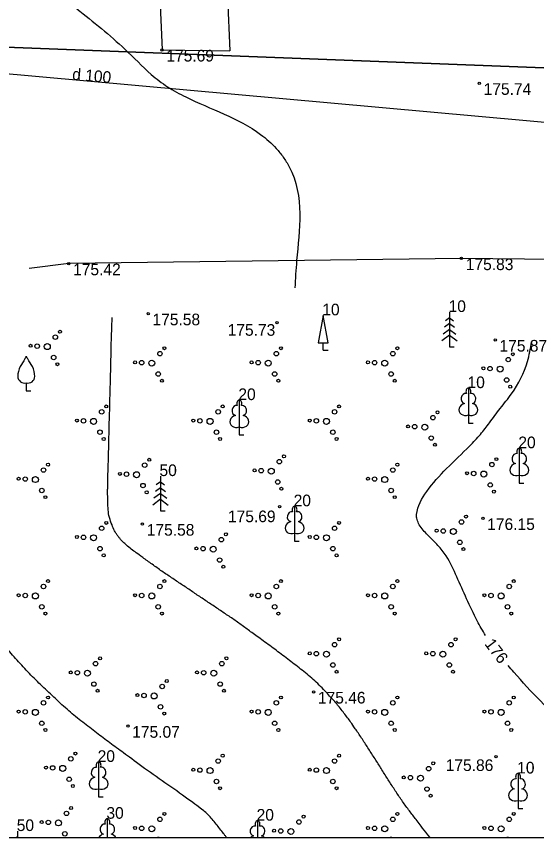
# Model space of a CAD drawing. Extents: x 634773 to 634970, y 304157 to 304297.
# Drawn here: x 634836.69 to 634859.02, y 304192.12 to 304227.39 of the extents above; entities that cross this region are included whole.
import ezdxf

# ---------------------------------------------------------------- set-up
doc = ezdxf.new("R2010")
doc.units = 0
for name, color, linetype in [('BUVE_BDET_####_####_#', 7, 'Continuous'), ('RAMI_PLAN_####_TKST_#', 7, 'Continuous'), ('RELJ_AATZ_####_TKST_#', 7, 'Continuous'), ('RELJ_ELEM_####_####_#', 7, 'Continuous'), ('RELJ_HORZ_####_TKST_#', 7, 'Continuous'), ('RELJ_HORZ_PAMT_####_#', 7, 'Continuous'), ('RELJ_HORZ_RESN_####_#', 7, 'Continuous'), ('ROBZ_UZMR_####_####_#', 7, 'Continuous'), ('TERT_DIAM_####_TKST_#', 7, 'Continuous'), ('TERT_ELEM_####_####_#', 7, 'Continuous'), ('TERT_KONT_####_####_#', 7, 'Continuous'), ('UDTK_VADP_UDEN_####_#', 7, 'Continuous'), ('UDTK_VADP_UDEN_TKST_#', 7, 'Continuous')]:
    doc.layers.add(name, color=color, linetype=linetype)

msp = doc.modelspace()

# ---------------------------------------------------------------- linework, layer by layer
at = {"layer": 'BUVE_BDET_####_####_#'}
for p, q in [((634842.815, 304228.926), (634842.938, 304225.956)), ((634845.727, 304228.882), (634845.85, 304225.912)), ((634842.938, 304225.956), (634845.85, 304225.912))]:
    msp.add_line(p, q, dxfattribs=at)
at = {"layer": 'RAMI_PLAN_####_TKST_#'}
msp.add_line((634784.255, 304192.122), (634892.196, 304192.122), dxfattribs=at)
at = {"layer": 'RELJ_ELEM_####_####_#'}
for centre in [(634842.938, 304225.956), (634856.563, 304224.524), (634855.796, 304216.996), (634838.935, 304216.776), (634842.344, 304214.627), (634847.882, 304214.236), (634857.245, 304213.498), (634847.984, 304206.333), (634842.098, 304205.59), (634856.716, 304205.836), (634849.447, 304198.381), (634841.473, 304196.911), (634857.282, 304195.593)]:
    msp.add_circle(centre, 0.05, dxfattribs=at)
at = {"layer": 'RELJ_HORZ_PAMT_####_#'}
msp.add_spline([(634839.281, 304227.721), (634841.35, 304225.979), (634842.479, 304224.904), (634843.178, 304224.368), (634843.954, 304223.937), (634845.605, 304223.201), (634847.174, 304222.325), (634847.846, 304221.718), (634848.14, 304221.352), (634848.275, 304221.151), (634848.401, 304220.937), (634848.854, 304218.922), (634848.719, 304216.904), (634848.643, 304215.731)], degree=3, dxfattribs=at)
for points in [[(634845.712, 304192.122), (634845.684, 304192.16), (634845.655, 304192.197), (634845.627, 304192.234), (634845.466, 304192.445), (634845.304, 304192.654), (634845.133, 304192.859), (634844.965, 304193.062), (634844.771, 304193.243), (634844.56, 304193.4), (634843.572, 304194.132), (634842.558, 304194.822), (634841.57, 304195.55), (634840.991, 304195.977), (634840.412, 304196.403), (634839.84, 304196.84), (634839.223, 304197.311), (634838.64, 304197.821), (634838.077, 304198.357), (634837.513, 304198.893), (634836.974, 304199.45), (634836.461, 304200.034), (634835.947, 304200.62), (634835.442, 304201.212), (634834.947, 304201.814), (634834.453, 304202.417), (634833.974, 304203.029), (634833.49, 304203.64), (634833.37, 304203.792), (634833.196, 304203.919), (634833.15, 304204.11), (634833.122, 304204.229), (634833.128, 304204.35), (634833.12, 304204.47), (634833.107, 304204.667), (634833.091, 304204.864), (634833.081, 304205.061), (634833.07, 304205.264), (634833.069, 304205.468), (634833.077, 304205.671), (634833.092, 304206.092), (634833.114, 304206.513), (634833.14, 304206.934), (634833.193, 304207.788), (634833.266, 304208.639), (634833.319, 304209.494), (634833.331, 304209.691), (634833.335, 304209.888), (634833.336, 304210.085), (634833.337, 304210.282), (634833.326, 304210.478), (634833.311, 304210.675), (634833.295, 304210.873), (634833.268, 304211.069), (634833.239, 304211.265), (634833.209, 304211.464), (634833.165, 304211.659), (634833.115, 304211.855), (634833.023, 304212.215), (634832.889, 304212.557), (634832.69, 304212.881), (634832.494, 304213.199), (634832.266, 304213.483), (634831.99, 304213.72), (634831.189, 304214.409), (634830.387, 304215.098), (634829.586, 304215.788)], [(634854.451, 304192.122), (634854.178, 304192.469), (634853.907, 304192.818), (634853.64, 304193.17), (634853.338, 304193.568), (634853.055, 304193.978), (634852.784, 304194.397), (634852.512, 304194.817), (634852.253, 304195.244), (634851.983, 304195.664), (634851.712, 304196.085), (634851.439, 304196.503), (634851.158, 304196.917), (634851.018, 304197.124), (634850.864, 304197.322), (634850.712, 304197.521), (634850.559, 304197.72), (634850.401, 304197.914), (634850.23, 304198.1), (634849.755, 304198.618), (634849.239, 304199.093), (634848.684, 304199.521), (634848.128, 304199.95), (634847.569, 304200.37), (634847, 304200.78), (634846.589, 304201.076), (634846.183, 304201.378), (634845.764, 304201.661), (634845.346, 304201.943), (634844.927, 304202.225), (634844.507, 304202.506), (634844.088, 304202.788), (634843.667, 304203.069), (634843.247, 304203.351), (634842.825, 304203.635), (634842.414, 304203.934), (634842, 304204.23), (634841.778, 304204.388), (634841.564, 304204.556), (634841.355, 304204.733), (634841.251, 304204.821), (634841.162, 304204.923), (634841.078, 304205.031), (634841.035, 304205.085), (634840.997, 304205.142), (634840.96, 304205.201), (634840.922, 304205.262), (634840.888, 304205.323), (634840.86, 304205.39), (634840.726, 304205.707), (634840.631, 304206.033), (634840.618, 304206.37), (634840.606, 304206.7), (634840.602, 304207.03), (634840.61, 304207.36), (634840.671, 304209.725), (634840.731, 304212.09), (634840.792, 304214.455)]]:
    msp.add_open_spline(points, degree=3, dxfattribs=at)
at = {"layer": 'RELJ_HORZ_RESN_####_#'}
for points in [[(634856.834, 304200.802), (634856.471, 304201.433), (634856.018, 304202.378), (634855.594, 304203.324), (634855.14, 304204.22), (634854.785, 304204.671), (634854.346, 304205.118), (634853.987, 304205.561), (634853.888, 304205.781), (634853.867, 304205.891), (634853.866, 304205.945), (634853.87, 304206), (634854.307, 304206.992), (634855.159, 304207.971), (634856.15, 304208.949), (634856.61, 304209.442), (634857, 304209.94), (634857.223, 304210.247), (634857.462, 304210.556), (634857.945, 304211.185), (634858.63, 304212.57), (634858.81, 304213.41)], [(634862.408, 304192.122), (634862.408, 304192.201), (634862.393, 304192.743), (634862.355, 304193.284), (634862.174, 304194.356), (634862.025, 304194.89), (634861.933, 304195.155), (634861.883, 304195.288), (634861.83, 304195.42), (634861.708, 304195.542), (634861.63, 304195.587), (634861.56, 304195.64), (634860.969, 304196.225), (634860.372, 304196.808), (634859.186, 304197.989), (634858.05, 304199.221), (634857.796, 304199.52)]]:
    msp.add_spline(points, degree=3, dxfattribs=at)
at = {"layer": 'ROBZ_UZMR_####_####_#'}
msp.add_line((634805.012, 304192.122), (634873.845, 304192.122), dxfattribs=at)
for points in [[(634805.012, 304192.122), (634804.857, 304192.473), (634803.431, 304227.331), (634882.44, 304224.3), (634887.571, 304242.944), (634880.91, 304253.147), (634868.294, 304256.336), (634802.21, 304259.044), (634784.255, 304251.074)], [(634873.845, 304192.122), (634882.44, 304224.3), (634803.431, 304227.331), (634804.857, 304192.473), (634805.012, 304192.122)]]:
    msp.add_lwpolyline(points, dxfattribs=at)
at = {"layer": 'TERT_ELEM_####_####_#'}
for p, q in [((634855.283, 304214.447), (634855.107, 304214.319)), ((634855.283, 304214.697), (634855.283, 304213.197)), ((634855.283, 304214.447), (634855.457, 304214.319)), ((634855.283, 304214.197), (634855.067, 304214.039)), ((634855.283, 304214.197), (634855.499, 304214.039)), ((634855.283, 304213.697), (634854.951, 304213.453)), ((634855.283, 304213.947), (634855.005, 304213.743)), ((634855.283, 304213.947), (634855.561, 304213.743)), ((634855.283, 304213.697), (634855.617, 304213.453)), ((634849.859, 304213.054), (634849.859, 304213.374)), ((634849.859, 304213.054), (634850.069, 304213.054)), ((634855.283, 304213.197), (634855.483, 304213.197)), ((634837.11, 304211.657), (634837.11, 304211.305)), ((634837.11, 304211.305), (634837.31, 304211.305)), ((634856.096, 304210.276), (634856.096, 304209.929)), ((634856.096, 304209.929), (634856.296, 304209.929)), ((634846.256, 304209.762), (634846.256, 304209.415)), ((634846.256, 304209.415), (634846.456, 304209.415)), ((634858.278, 304207.693), (634858.278, 304207.346)), ((634842.87, 304207.401), (634842.694, 304207.273)), ((634842.87, 304207.651), (634842.87, 304206.151)), ((634842.87, 304207.401), (634843.044, 304207.273)), ((634858.278, 304207.346), (634858.478, 304207.346)), ((634842.87, 304207.151), (634842.654, 304206.993)), ((634842.87, 304207.151), (634843.086, 304206.993)), ((634842.87, 304206.651), (634842.538, 304206.407)), ((634842.87, 304206.901), (634842.592, 304206.697)), ((634842.87, 304206.901), (634843.148, 304206.697)), ((634842.87, 304206.651), (634843.204, 304206.407)), ((634842.87, 304206.151), (634843.07, 304206.151)), ((634848.63, 304205.199), (634848.63, 304204.852)), ((634848.63, 304204.852), (634848.83, 304204.852)), ((634840.214, 304194.219), (634840.214, 304193.872)), ((634840.214, 304193.872), (634840.414, 304193.872)), ((634858.228, 304193.722), (634858.228, 304193.375)), ((634858.228, 304193.375), (634858.428, 304193.375)), ((634840.59, 304192.931), (634840.59, 304192.122)), ((634840.68, 304192.699), (634840.679, 304192.7)), ((634847.039, 304192.85), (634847.039, 304192.122)), ((634847.129, 304192.618), (634847.128, 304192.619)), ((634836.74, 304192.404), (634836.74, 304192.122)), ((634836.74, 304192.154), (634836.697, 304192.122)), ((634836.74, 304192.154), (634836.783, 304192.122)), ((634840.59, 304192.122), (634840.958, 304192.122)), ((634842.741, 304192.122), (634842.812, 304192.122)), ((634847.039, 304192.122), (634847.337, 304192.122)), ((634852.741, 304192.122), (634852.812, 304192.122)), ((634857.741, 304192.122), (634857.812, 304192.122))]:
    msp.add_line(p, q, dxfattribs=at)
msp.add_lwpolyline([(634849.649, 304213.374), (634850.069, 304213.374), (634849.859, 304214.554)], close=True, dxfattribs=at)
for points in [[(634856.096, 304211.429), (634856.096, 304210.276)], [(634846.256, 304210.915), (634846.256, 304209.762)], [(634856.186, 304211.197), (634856.185, 304211.198)], [(634846.346, 304210.683), (634846.345, 304210.684)], [(634858.278, 304208.846), (634858.278, 304207.693)], [(634858.368, 304208.614), (634858.367, 304208.615)], [(634848.63, 304206.352), (634848.63, 304205.199)], [(634848.72, 304206.12), (634848.719, 304206.121)], [(634840.214, 304195.372), (634840.214, 304194.219)], [(634840.304, 304195.14), (634840.303, 304195.141)], [(634858.228, 304194.875), (634858.228, 304193.722)], [(634858.318, 304194.643), (634858.317, 304194.644)]]:
    msp.add_lwpolyline(points, dxfattribs=at)
for centre, radius in [((634838.359, 304213.618), 0.096), ((634838.556, 304213.85), 0.064), ((634837.578, 304213.231), 0.096), ((634838.012, 304213.211), 0.128), ((634837.293, 304213.245), 0.064), ((634842.848, 304212.908), 0.096), ((634843.044, 304213.139), 0.064), ((634847.848, 304212.908), 0.096), ((634848.044, 304213.139), 0.064), ((634852.848, 304212.908), 0.096), ((634853.044, 304213.139), 0.064), ((634838.288, 304212.744), 0.096), ((634842.066, 304212.521), 0.096), ((634842.5, 304212.5), 0.128), ((634847.066, 304212.521), 0.096), ((634847.5, 304212.5), 0.128), ((634852.066, 304212.521), 0.096), ((634852.5, 304212.5), 0.128), ((634857.806, 304212.653), 0.096), ((634858.002, 304212.884), 0.064), ((634838.446, 304212.454), 0.064), ((634841.782, 304212.534), 0.064), ((634846.782, 304212.534), 0.064), ((634851.782, 304212.534), 0.064), ((634856.74, 304212.279), 0.064), ((634857.024, 304212.266), 0.096), ((634857.458, 304212.245), 0.128), ((634842.776, 304212.033), 0.096), ((634847.776, 304212.033), 0.096), ((634852.776, 304212.033), 0.096), ((634842.934, 304211.744), 0.064), ((634847.934, 304211.744), 0.064), ((634852.934, 304211.744), 0.064), ((634857.735, 304211.778), 0.096), ((634857.892, 304211.489), 0.064), ((634840.348, 304210.408), 0.096), ((634840.544, 304210.639), 0.064), ((634845.348, 304210.408), 0.096), ((634845.544, 304210.639), 0.064), ((634850.348, 304210.408), 0.096), ((634850.544, 304210.639), 0.064), ((634854.57, 304210.157), 0.096), ((634854.767, 304210.388), 0.064), ((634839.282, 304210.034), 0.064), ((634839.566, 304210.021), 0.096), ((634840, 304210), 0.128), ((634844.282, 304210.034), 0.064), ((634844.566, 304210.021), 0.096), ((634845, 304210), 0.128), ((634849.282, 304210.034), 0.064), ((634849.566, 304210.021), 0.096), ((634850, 304210), 0.128), ((634853.504, 304209.783), 0.064), ((634853.789, 304209.77), 0.096), ((634854.223, 304209.749), 0.128), ((634840.276, 304209.533), 0.096), ((634845.276, 304209.533), 0.096), ((634850.276, 304209.533), 0.096), ((634840.434, 304209.244), 0.064), ((634845.434, 304209.244), 0.064), ((634850.434, 304209.244), 0.064), ((634854.499, 304209.282), 0.096), ((634854.657, 304208.993), 0.064), ((634842.39, 304208.348), 0.064), ((634848.174, 304208.5), 0.064), ((634857.3, 304208.376), 0.064), ((634838.044, 304208.139), 0.064), ((634842.194, 304208.117), 0.096), ((634847.978, 304208.268), 0.096), ((634853.044, 304208.139), 0.064), ((634857.104, 304208.144), 0.096), ((634837.848, 304207.908), 0.096), ((634841.128, 304207.743), 0.064), ((634841.412, 304207.73), 0.096), ((634841.846, 304207.709), 0.128), ((634846.912, 304207.895), 0.064), ((634847.196, 304207.881), 0.096), ((634847.63, 304207.86), 0.128), ((634852.848, 304207.908), 0.096), ((634856.038, 304207.771), 0.064), ((634856.322, 304207.758), 0.096), ((634856.756, 304207.737), 0.128), ((634836.782, 304207.534), 0.064), ((634837.066, 304207.521), 0.096), ((634837.5, 304207.5), 0.128), ((634842.122, 304207.242), 0.096), ((634847.907, 304207.393), 0.096), ((634851.782, 304207.534), 0.064), ((634852.066, 304207.521), 0.096), ((634852.5, 304207.5), 0.128), ((634857.033, 304207.27), 0.096), ((634837.776, 304207.033), 0.096), ((634842.28, 304206.953), 0.064), ((634848.064, 304207.104), 0.064), ((634852.776, 304207.033), 0.096), ((634857.19, 304206.981), 0.064), ((634837.934, 304206.744), 0.064), ((634852.934, 304206.744), 0.064), ((634855.993, 304205.909), 0.064), ((634840.544, 304205.639), 0.064), ((634850.544, 304205.639), 0.064), ((634855.797, 304205.677), 0.096), ((634840.348, 304205.408), 0.096), ((634845.68, 304205.148), 0.064), ((634850.348, 304205.408), 0.096), ((634854.731, 304205.304), 0.064), ((634855.015, 304205.29), 0.096), ((634855.449, 304205.269), 0.128), ((634839.282, 304205.034), 0.064), ((634839.566, 304205.021), 0.096), ((634840, 304205), 0.128), ((634845.484, 304204.917), 0.096), ((634849.282, 304205.034), 0.064), ((634849.566, 304205.021), 0.096), ((634850, 304205), 0.128), ((634855.726, 304204.802), 0.096), ((634840.276, 304204.533), 0.096), ((634844.418, 304204.543), 0.064), ((634844.702, 304204.53), 0.096), ((634845.136, 304204.509), 0.128), ((634850.276, 304204.533), 0.096), ((634855.883, 304204.513), 0.064), ((634840.434, 304204.244), 0.064), ((634850.434, 304204.244), 0.064), ((634845.413, 304204.042), 0.096), ((634845.57, 304203.753), 0.064), ((634838.044, 304203.139), 0.064), ((634843.044, 304203.139), 0.064), ((634848.044, 304203.139), 0.064), ((634853.044, 304203.139), 0.064), ((634858.044, 304203.139), 0.064), ((634837.848, 304202.908), 0.096), ((634842.848, 304202.908), 0.096), ((634847.848, 304202.908), 0.096), ((634852.848, 304202.908), 0.096), ((634857.848, 304202.908), 0.096), ((634836.782, 304202.534), 0.064), ((634837.066, 304202.521), 0.096), ((634837.5, 304202.5), 0.128), ((634841.782, 304202.534), 0.064), ((634842.066, 304202.521), 0.096), ((634842.5, 304202.5), 0.128), ((634846.782, 304202.534), 0.064), ((634847.066, 304202.521), 0.096), ((634847.5, 304202.5), 0.128), ((634851.782, 304202.534), 0.064), ((634852.066, 304202.521), 0.096), ((634852.5, 304202.5), 0.128), ((634856.782, 304202.534), 0.064), ((634857.066, 304202.521), 0.096), ((634857.5, 304202.5), 0.128), ((634837.776, 304202.033), 0.096), ((634842.776, 304202.033), 0.096), ((634847.776, 304202.033), 0.096), ((634852.776, 304202.033), 0.096), ((634857.776, 304202.033), 0.096), ((634837.934, 304201.744), 0.064), ((634842.934, 304201.744), 0.064), ((634847.934, 304201.744), 0.064), ((634852.934, 304201.744), 0.064), ((634857.934, 304201.744), 0.064), ((634850.544, 304200.639), 0.064), ((634855.544, 304200.639), 0.064), ((634850.348, 304200.408), 0.096), ((634855.348, 304200.408), 0.096), ((634849.282, 304200.034), 0.064), ((634849.566, 304200.021), 0.096), ((634850, 304200), 0.128), ((634854.282, 304200.034), 0.064), ((634854.566, 304200.021), 0.096), ((634855, 304200), 0.128), ((634840.085, 304199.59), 0.096), ((634840.281, 304199.821), 0.064), ((634845.508, 304199.59), 0.096), ((634845.705, 304199.822), 0.064), ((634850.276, 304199.533), 0.096), ((634855.276, 304199.533), 0.096), ((634839.019, 304199.216), 0.064), ((634839.303, 304199.203), 0.096), ((634839.737, 304199.182), 0.128), ((634844.442, 304199.217), 0.064), ((634844.727, 304199.203), 0.096), ((634845.161, 304199.182), 0.128), ((634850.434, 304199.244), 0.064), ((634855.434, 304199.244), 0.064), ((634843.144, 304198.846), 0.064), ((634840.014, 304198.715), 0.096), ((634842.947, 304198.614), 0.096), ((634845.437, 304198.715), 0.096), ((634838.044, 304198.139), 0.064), ((634840.171, 304198.426), 0.064), ((634841.882, 304198.241), 0.064), ((634842.166, 304198.227), 0.096), ((634842.6, 304198.206), 0.128), ((634845.595, 304198.426), 0.064), ((634848.044, 304198.139), 0.064), ((634853.044, 304198.139), 0.064), ((634858.044, 304198.139), 0.064), ((634837.848, 304197.908), 0.096), ((634842.876, 304197.739), 0.096), ((634847.848, 304197.908), 0.096), ((634852.848, 304197.908), 0.096), ((634857.848, 304197.908), 0.096), ((634836.782, 304197.534), 0.064), ((634837.066, 304197.521), 0.096), ((634837.5, 304197.5), 0.128), ((634843.034, 304197.45), 0.064), ((634846.782, 304197.534), 0.064), ((634847.066, 304197.521), 0.096), ((634847.5, 304197.5), 0.128), ((634851.782, 304197.534), 0.064), ((634852.066, 304197.521), 0.096), ((634852.5, 304197.5), 0.128), ((634856.782, 304197.534), 0.064), ((634857.066, 304197.521), 0.096), ((634857.5, 304197.5), 0.128), ((634837.776, 304197.033), 0.096), ((634847.776, 304197.033), 0.096), ((634852.776, 304197.033), 0.096), ((634857.776, 304197.033), 0.096), ((634837.934, 304196.744), 0.064), ((634847.934, 304196.744), 0.064), ((634852.934, 304196.744), 0.064), ((634857.934, 304196.744), 0.064), ((634839.219, 304195.733), 0.064), ((634845.544, 304195.639), 0.064), ((634850.544, 304195.639), 0.064), ((634839.023, 304195.502), 0.096), ((634845.348, 304195.408), 0.096), ((634850.348, 304195.408), 0.096), ((634854.583, 304195.313), 0.064), ((634837.957, 304195.128), 0.064), ((634838.241, 304195.115), 0.096), ((634838.675, 304195.094), 0.128), ((634844.282, 304195.034), 0.064), ((634844.566, 304195.021), 0.096), ((634845, 304195), 0.128), ((634849.282, 304195.034), 0.064), ((634849.566, 304195.021), 0.096), ((634850, 304195), 0.128), ((634854.387, 304195.081), 0.096), ((634838.952, 304194.627), 0.096), ((634845.276, 304194.533), 0.096), ((634850.276, 304194.533), 0.096), ((634853.321, 304194.707), 0.064), ((634853.605, 304194.694), 0.096), ((634854.039, 304194.673), 0.128), ((634839.109, 304194.338), 0.064), ((634845.434, 304194.244), 0.064), ((634850.434, 304194.244), 0.064), ((634854.316, 304194.206), 0.096), ((634854.473, 304193.917), 0.064), ((634838.837, 304193.161), 0.096), ((634839.034, 304193.392), 0.064), ((634838.056, 304192.774), 0.096), ((634838.49, 304192.753), 0.128), ((634842.848, 304192.908), 0.096), ((634843.044, 304193.139), 0.064), ((634848.817, 304192.79), 0.096), ((634849.014, 304193.022), 0.064), ((634852.848, 304192.908), 0.096), ((634853.044, 304193.139), 0.064), ((634857.848, 304192.908), 0.096), ((634858.044, 304193.139), 0.064), ((634837.771, 304192.787), 0.064), ((634841.782, 304192.534), 0.064), ((634842.066, 304192.521), 0.096), ((634842.5, 304192.5), 0.128), ((634848.47, 304192.383), 0.128), ((634851.782, 304192.534), 0.064), ((634852.066, 304192.521), 0.096), ((634852.5, 304192.5), 0.128), ((634856.782, 304192.534), 0.064), ((634857.066, 304192.521), 0.096), ((634857.5, 304192.5), 0.128), ((634838.766, 304192.286), 0.096), ((634847.751, 304192.417), 0.064), ((634848.036, 304192.404), 0.096)]:
    msp.add_circle(centre, radius, dxfattribs=at)
for centre, radius, start, end in [((634849.735, 304204.909), 14.88, 148.4844, 149.9901), ((634836.693, 304212.943), 0.439, 324.3837, 341.712), ((634837.527, 304212.943), 0.439, 198.288, 215.6163), ((634824.485, 304204.909), 14.88, 30.0099, 31.5156), ((634837.634, 304211.93), 0.89, 151.757, 179.9138), ((634836.586, 304211.93), 0.89, 0.0862, 28.243), ((634837.034, 304211.936), 0.29, 181.0782, 285.2823), ((634837.186, 304211.936), 0.29, 254.7177, 358.9218), ((634842.776, 304192.033), 0.096, 68.4895, 111.5105), ((634852.776, 304192.033), 0.096, 68.4895, 111.5105), ((634857.776, 304192.033), 0.096, 68.4895, 111.5105)]:
    msp.add_arc(centre, radius, start, end, dxfattribs=at)
for centre, major_axis, ratio, start_param, end_param in [((634855.968, 304210.984), (-0.039, -0.212), 0.861323, 3.141593, 6.283185), ((634856.096, 304211.279), (0, -0.15), 0.707107, 3.14537, 5.287485), ((634856.096, 304211.279), (0, -0.15), 0.707107, 0.995701, 3.137816), ((634856.224, 304210.984), (0.039, -0.212), 0.861323, 0, 3.141593), ((634846.256, 304210.765), (0, -0.15), 0.707107, 3.14537, 5.287485), ((634846.256, 304210.765), (0, -0.15), 0.707107, 0.995701, 3.137816), ((634846.128, 304210.47), (-0.039, -0.212), 0.861323, 3.141593, 6.283185), ((634846.384, 304210.47), (0.039, -0.212), 0.861323, 0, 3.141593), ((634856.006, 304210.522), (0.307, 0.095), 0.814445, 1.570796, 4.752015), ((634856.186, 304210.522), (-0.307, 0.095), 0.814445, 1.531171, 4.712389), ((634846.166, 304210.008), (0.307, 0.095), 0.814445, 1.570796, 4.752015), ((634846.346, 304210.008), (-0.307, 0.095), 0.814445, 1.531171, 4.712389), ((634858.278, 304208.696), (0, -0.15), 0.707107, 3.14537, 5.287485), ((634858.278, 304208.696), (0, -0.15), 0.707107, 0.995701, 3.137816), ((634858.15, 304208.401), (-0.039, -0.212), 0.861323, 3.141593, 6.283185), ((634858.406, 304208.401), (0.039, -0.212), 0.861323, 0, 3.141593), ((634858.188, 304207.939), (0.307, 0.095), 0.814445, 1.570796, 4.752015), ((634858.368, 304207.939), (-0.307, 0.095), 0.814445, 1.531171, 4.712389), ((634848.63, 304206.202), (0, -0.15), 0.707107, 3.14537, 5.287485), ((634848.63, 304206.202), (0, -0.15), 0.707107, 0.995701, 3.137816), ((634848.502, 304205.907), (-0.039, -0.212), 0.861323, 3.141593, 6.283185), ((634848.758, 304205.907), (0.039, -0.212), 0.861323, 0, 3.141593), ((634848.54, 304205.445), (0.307, 0.095), 0.814445, 1.570796, 4.752015), ((634848.72, 304205.445), (-0.307, 0.095), 0.814445, 1.531171, 4.712389), ((634840.214, 304195.222), (0, -0.15), 0.707107, 3.14537, 5.287485), ((634840.214, 304195.222), (0, -0.15), 0.707107, 0.995701, 3.137816), ((634840.086, 304194.927), (-0.039, -0.212), 0.861323, 3.141593, 6.283185), ((634840.342, 304194.927), (0.039, -0.212), 0.861323, 0, 3.141593), ((634840.124, 304194.465), (0.307, 0.095), 0.814445, 1.570796, 4.752015), ((634840.304, 304194.465), (-0.307, 0.095), 0.814445, 1.531171, 4.712389), ((634858.1, 304194.43), (-0.039, -0.212), 0.861323, 3.141593, 6.283185), ((634858.228, 304194.725), (0, -0.15), 0.707107, 3.14537, 5.287485), ((634858.228, 304194.725), (0, -0.15), 0.707107, 0.995701, 3.137816), ((634858.356, 304194.43), (0.039, -0.212), 0.861323, 0, 3.141593), ((634858.138, 304193.968), (0.307, 0.095), 0.814445, 1.570796, 4.752015), ((634858.318, 304193.968), (-0.307, 0.095), 0.814445, 1.531171, 4.712389), ((634840.59, 304192.781), (0, -0.15), 0.707107, 3.14537, 5.287485), ((634840.59, 304192.781), (0, -0.15), 0.707107, 0.995701, 3.137816), ((634840.462, 304192.486), (-0.039, -0.212), 0.861323, 3.141593, 6.283185), ((634840.718, 304192.486), (0.039, -0.212), 0.861323, 0, 3.141593), ((634846.911, 304192.405), (-0.039, -0.212), 0.861323, 3.141593, 6.283185), ((634847.039, 304192.7), (0, -0.15), 0.707107, 3.14537, 5.287485), ((634847.039, 304192.7), (0, -0.15), 0.707107, 0.995701, 3.137816), ((634847.167, 304192.405), (0.039, -0.212), 0.861323, 0, 3.141593), ((634840.5, 304192.024), (0.307, 0.095), 0.814445, 1.570796, 2.400536), ((634840.68, 304192.024), (-0.307, 0.095), 0.814445, 3.882649, 4.712389), ((634846.949, 304191.943), (0.307, 0.095), 0.814445, 1.570796, 2.041783), ((634847.129, 304191.943), (-0.307, 0.095), 0.814445, 4.241403, 4.712389)]:
    msp.add_ellipse(centre, major_axis=major_axis, ratio=ratio, start_param=start_param, end_param=end_param, dxfattribs=at)
at = {"layer": 'TERT_KONT_####_####_#'}
for p, q in [((634855.796, 304216.996), (634838.935, 304216.776)), ((634871.058, 304216.84), (634855.796, 304216.996)), ((634838.935, 304216.776), (634837.24, 304216.572))]:
    msp.add_line(p, q, dxfattribs=at)
at = {"layer": 'UDTK_VADP_UDEN_####_#'}
msp.add_lwpolyline([(634892.196, 304219.867), (634829.247, 304225.561)], dxfattribs=at)

# ---------------------------------------------------------------- texts
at = {"layer": 'RELJ_AATZ_####_TKST_#'}
for s, p in [(' 175.69', (634842.938, 304225.456)), (' 175.74', (634856.563, 304224.024)), (' 175.83', (634855.796, 304216.496)), (' 175.42', (634838.935, 304216.276)), (' 175.58', (634842.344, 304214.127)), (' 175.73', (634845.571, 304213.677)), (' 175.87', (634857.245, 304212.998)), (' 175.69', (634845.584, 304205.669)), (' 175.58', (634842.098, 304205.09)), (' 176.15', (634856.716, 304205.336)), (' 175.46', (634849.447, 304197.881)), (' 175.07', (634841.473, 304196.411)), (' 175.86', (634854.934, 304194.982))]:
    msp.add_text(s, height=0.5, dxfattribs=at).set_placement(p)
at = {"layer": 'RELJ_HORZ_####_TKST_#'}
msp.add_text('176', height=0.5, rotation=307.201, dxfattribs=at).set_placement((634856.764, 304200.435))
at = {"layer": 'TERT_DIAM_####_TKST_#'}
for s, p in [(' 10', (634855.058, 304214.697)), (' 10', (634849.634, 304214.554)), (' 10', (634855.871, 304211.429)), (' 20', (634846.031, 304210.915)), (' 20', (634858.053, 304208.846)), (' 50', (634842.645, 304207.651)), (' 20', (634848.405, 304206.352)), (' 20', (634839.989, 304195.372)), (' 10', (634858.003, 304194.875)), (' 30', (634840.365, 304192.931)), (' 20', (634846.814, 304192.85)), (' 50', (634836.515, 304192.404))]:
    msp.add_text(s, height=0.5, dxfattribs=at).set_placement(p)
at = {"layer": 'UDTK_VADP_UDEN_TKST_#'}
msp.add_text('d 100', height=0.5, rotation=354.8314, dxfattribs=at).set_placement((634839.067, 304224.674))

doc.saveas('drawing.dxf')
